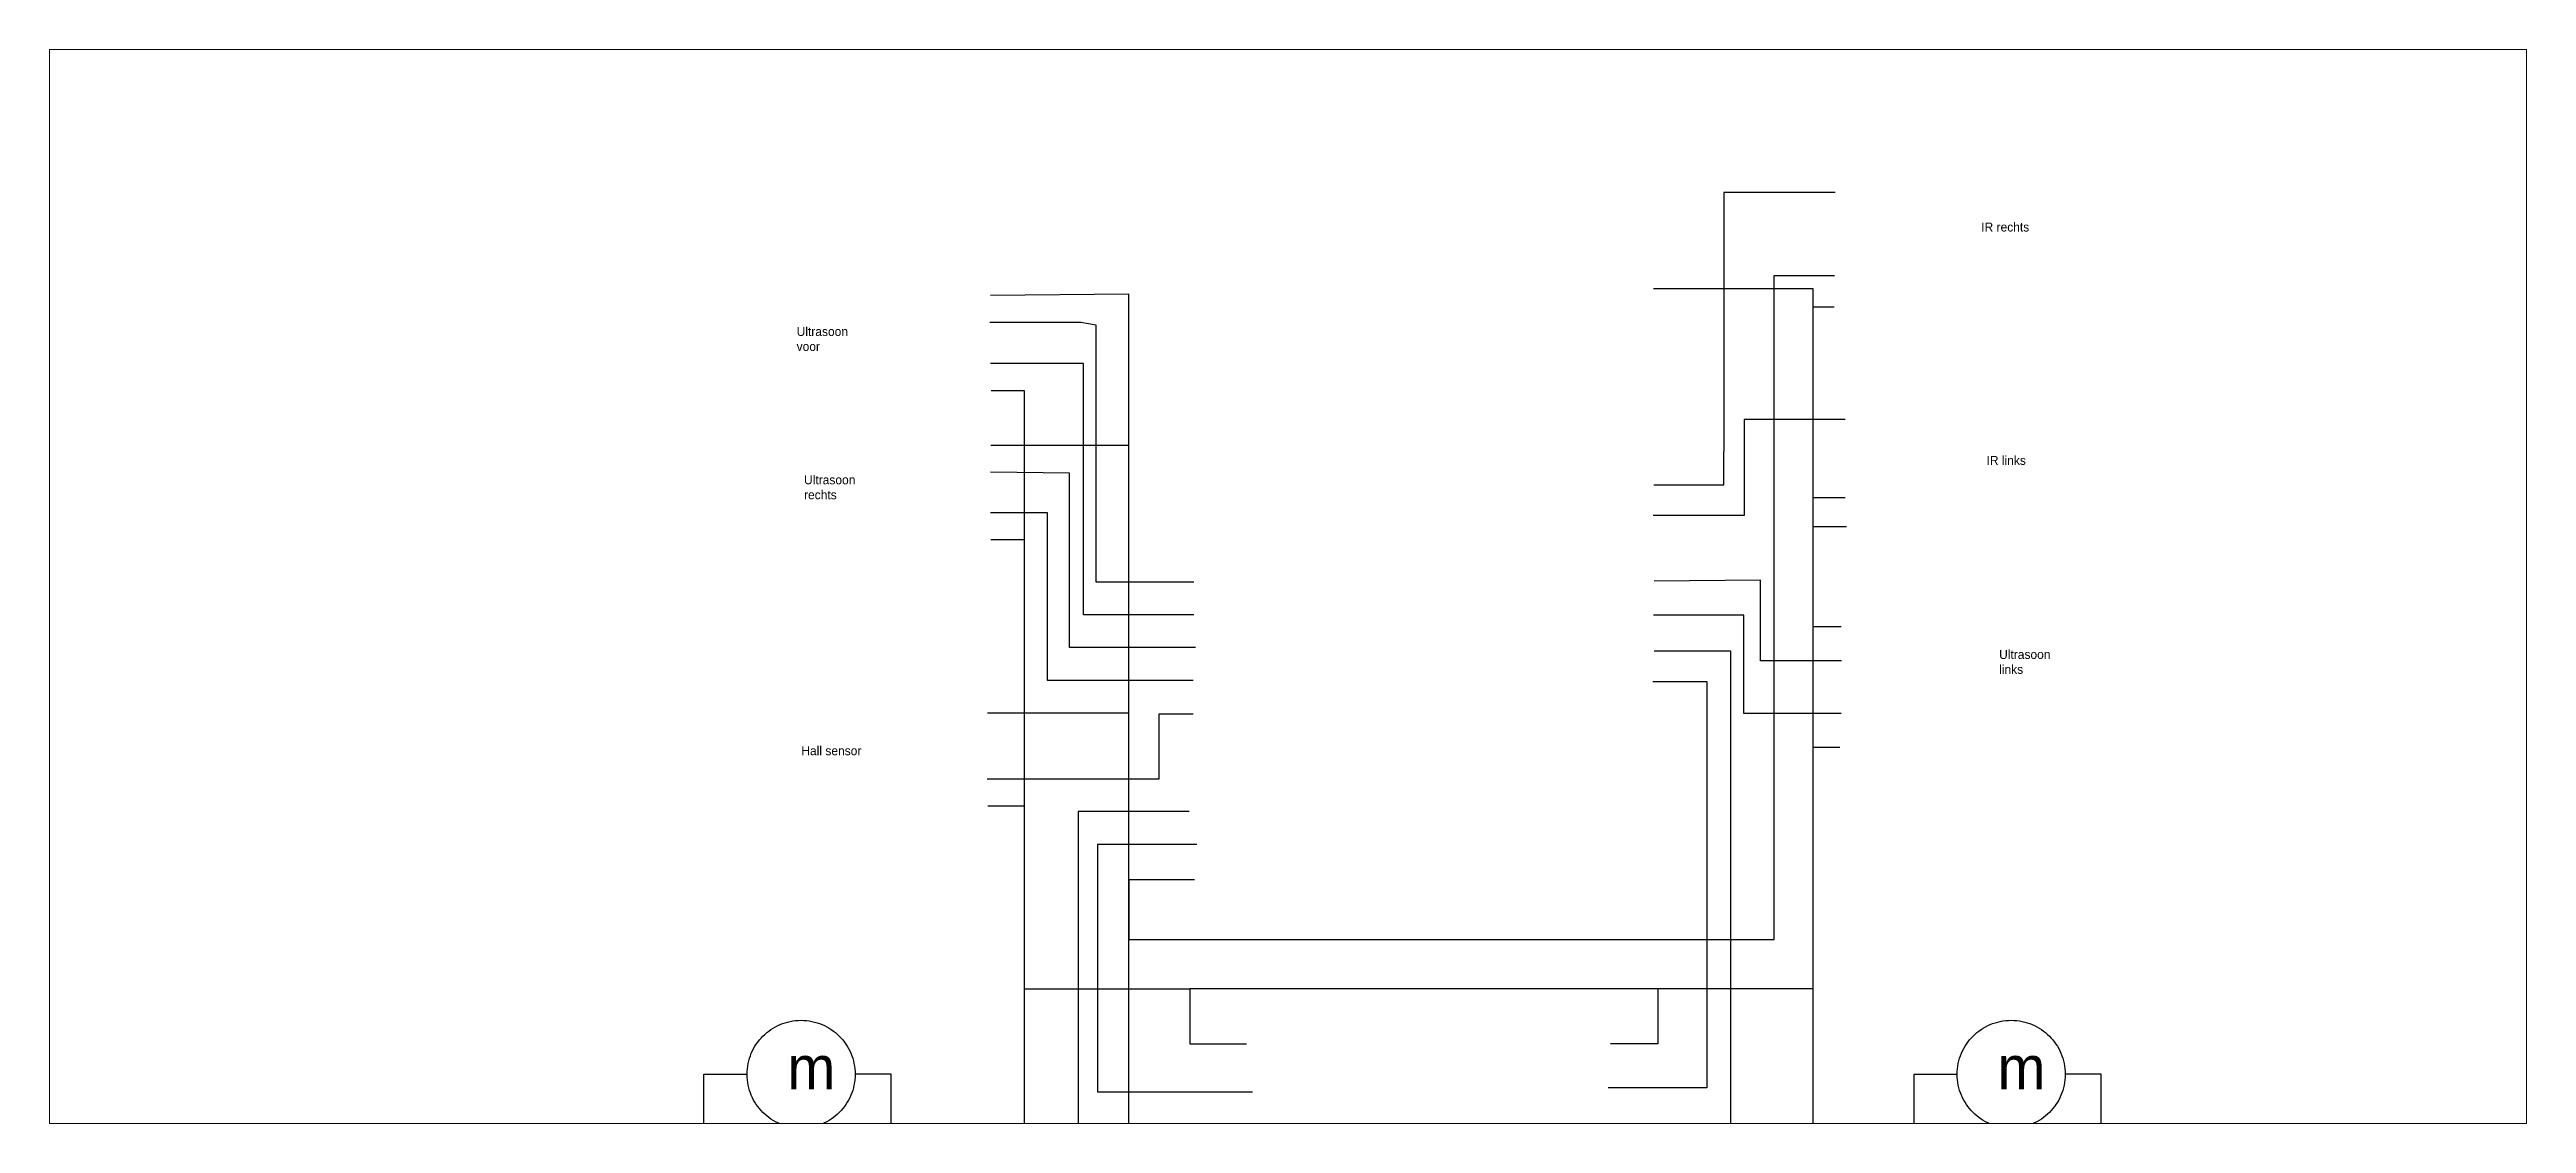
# Paper-space layout 'Layout1' of a CAD drawing. Header units: millimetres. Extents: x -111 to 401, y -10 to 212.
# The model-space entities are those that its viewports show. They can reach past a viewport. Long polylines and large blocks are cut down to what shows.
import ezdxf

# ---------------------------------------------------------------- set-up
doc = ezdxf.new("R2010")
doc.units = ezdxf.units.MM

msp = doc.modelspace()

# ---------------------------------------------------------------- linework, layer by layer
at = {"color": 116, "true_color": 0x136734}
for p, q in [((362.36, 258.27), (331.41, 258.27)), ((331.41, 258.27), (331.41, 186.06)), ((365.19, 195.02), (337.05, 195.02)), ((337.05, 195.02), (337.05, 168.23)), ((331.41, 176.83), (331.41, 186.06)), ((311.91, 176.83), (331.41, 176.83)), ((337.05, 168.23), (311.7, 168.23))]:
    msp.add_line(p, q, dxfattribs=at)
at = {"color": 18, "true_color": 0x000000}
for p, q in [((345.41, 50.14), (345.41, 235.09)), ((345.41, 235.09), (362.24, 235.09)), ((165.65, 229.95), (127.12, 229.51)), ((165.65, 66.92), (165.65, 229.95)), ((127.22, 187.86), (165.65, 187.86)), ((365.21, 173.16), (356.17, 173.16)), ((364.05, 137.26), (356.17, 137.26)), ((126.29, 113.32), (165.65, 113.32)), ((165.65, -126.79), (165.65, 66.92)), ((165.65, 66.92), (183.95, 66.92)), ((165.65, 66.92), (165.65, 50.14)), ((165.65, 50.14), (345.41, 50.14))]:
    msp.add_line(p, q, dxfattribs=at)
at = {"color": 242, "true_color": 0xcd2027}
for p, q in [((311.8, 231.48), (356.17, 231.48)), ((356.17, 231.48), (356.17, 36.45)), ((312.95, 36.45), (182.69, 36.45)), ((182.69, 36.45), (182.69, 21.09)), ((356.17, 36.45), (312.95, 36.45)), ((312.95, 36.45), (312.95, 21.09)), ((356.17, 36.45), (356.17, -115.09)), ((182.69, 21.09), (198.42, 21.09)), ((312.95, 21.09), (299.77, 21.09))]:
    msp.add_line(p, q, dxfattribs=at)
at = {"color": 85, "true_color": 0x58ba48}
for p, q in [((152.27, 222.05), (126.98, 222.05)), ((156.58, 221.27), (152.27, 222.05)), ((156.58, 149.73), (156.58, 221.27)), ((149.13, 180.04), (127.17, 180.3)), ((149.13, 131.48), (149.13, 180.04)), ((183.76, 149.73), (156.58, 149.73)), ((184.28, 131.48), (149.13, 131.48))]:
    msp.add_line(p, q, dxfattribs=at)
at = {"color": 244, "true_color": 0x991b1e}
for p, q in [((362.14, 226.28), (356.17, 226.28)), ((365.51, 165.14), (356.17, 165.14)), ((363.69, 103.67), (356.17, 103.67))]:
    msp.add_line(p, q, dxfattribs=at)
at = {"color": 152, "true_color": 0x2776bb}
for p, q in [((153.03, 210.61), (127.12, 210.61)), ((153.03, 209.63), (153.03, 210.61)), ((153.03, 140.59), (153.03, 209.63)), ((142.97, 169.02), (127.17, 169.02)), ((142.97, 168.42), (142.97, 169.02)), ((142.97, 122.32), (142.97, 168.42)), ((183.79, 140.59), (153.03, 140.59)), ((183.57, 122.32), (142.97, 122.32))]:
    msp.add_line(p, q, dxfattribs=at)
at = {"color": 1}
for p, q in [((127.37, 203.07), (136.54, 203.07)), ((136.54, 203.07), (136.54, 161.53)), ((136.54, 161.53), (127.22, 161.53)), ((136.54, 161.53), (136.54, 36.45)), ((126.37, 87.38), (136.54, 87.38)), ((136.54, 36.45), (182.69, 36.45)), ((136.54, 36.45), (136.54, -115.09))]:
    msp.add_line(p, q, dxfattribs=at)
at = {"color": 3}
for p, q in [((341.63, 150.27), (311.96, 150.01)), ((341.63, 127.75), (341.63, 150.27)), ((364.16, 127.75), (341.63, 127.75))]:
    msp.add_line(p, q, dxfattribs=at)
at = {"color": 146, "true_color": 0x105689}
for p, q in [((336.98, 140.5), (311.83, 140.5)), ((336.98, 113.1), (336.98, 140.5)), ((364.04, 113.1), (336.98, 113.1))]:
    msp.add_line(p, q, dxfattribs=at)
at = {"color": 30, "true_color": 0xf26722}
for p, q in [((311.96, 130.54), (333.22, 130.54)), ((333.22, 130.54), (333.22, -74.95)), ((311.57, 122.04), (326.65, 122.04)), ((326.65, 122.04), (326.65, 8.87)), ((182.49, 85.83), (151.6, 85.83)), ((151.6, 85.83), (151.6, -76.1)), ((184.56, 76.61), (156.92, 76.61)), ((156.92, 76.61), (156.92, 7.74)), ((156.92, 7.74), (200.09, 7.74)), ((326.65, 8.87), (299.2, 8.87))]:
    msp.add_line(p, q, dxfattribs=at)
at = {"color": 165, "true_color": 0x5e67af}
for p, q in [((174.09, 94.89), (174.09, 113)), ((174.09, 113), (183.55, 113)), ((126.21, 94.89), (174.09, 94.89))]:
    msp.add_line(p, q, dxfattribs=at)
at = {"color": 177, "true_color": 0x293189}
for p, q in [((47.34, -3.72), (47.34, 12.61)), ((47.34, 12.61), (59.35, 12.61)), ((99.46, 12.61), (89.43, 12.61)), ((99.46, -72.33), (99.46, 12.61)), ((384.36, -3.72), (384.36, 12.61)), ((384.36, 12.61), (396.37, 12.61)), ((436.48, 12.61), (426.45, 12.61)), ((436.48, -94.85), (436.48, 12.61)), ((47.34, -3.72), (47.34, -72.33)), ((199.29, -4.02), (99.46, -4.02)), ((384.36, -3.72), (384.36, -72.33))]:
    msp.add_line(p, q, dxfattribs=at)
at = {"color": 159, "true_color": 0x22346e}
msp.add_line((300.09, -3.72), (384.36, -3.72), dxfattribs=at)
at = {"color": 18, "true_color": 0x000000}
for centre in [(74.39, 12.61), (411.41, 12.61)]:
    msp.add_circle(centre, 15.04, dxfattribs=at)

# ---------------------------------------------------------------- texts
at = {"color": 165, "true_color": 0x5e67af, "char_height": 2.5, "attachment_point": 1}
for s, insert in [('IR rechts', (403.06, 249.88)), ('Ultrasoon voor', (73.15, 220.78)), ('Ultrasoon rechts', (75.21, 179.46)), ('IR links', (404.54, 184.87)), ('Ultrasoon links', (408.05, 130.82)), ('Hall sensor', (74.46, 103.99))]:
    msp.add_mtext_dynamic_manual_height_columns(s, width=17.5783, gutter_width=12.5, heights=[0], dxfattribs=dict(at, insert=insert))
at = {"color": 18, "true_color": 0x000000, "char_height": 12, "attachment_point": 1}
for insert in [(70.57, 20.47), (407.59, 20.47)]:
    msp.add_mtext_dynamic_manual_height_columns('m', width=20.729, gutter_width=12.5, heights=[0], dxfattribs=dict(at, insert=insert))

psp = doc.layouts.get("Layout1")

# ---------------------------------------------------------------- viewports
at = {"layer": '0'}
psp.add_viewport(center=(144.73, 100.81), size=(512.27, 222.1518), view_center_point=(210, 148.5), view_height=299.1574, dxfattribs=at)

doc.saveas('drawing.dxf')
